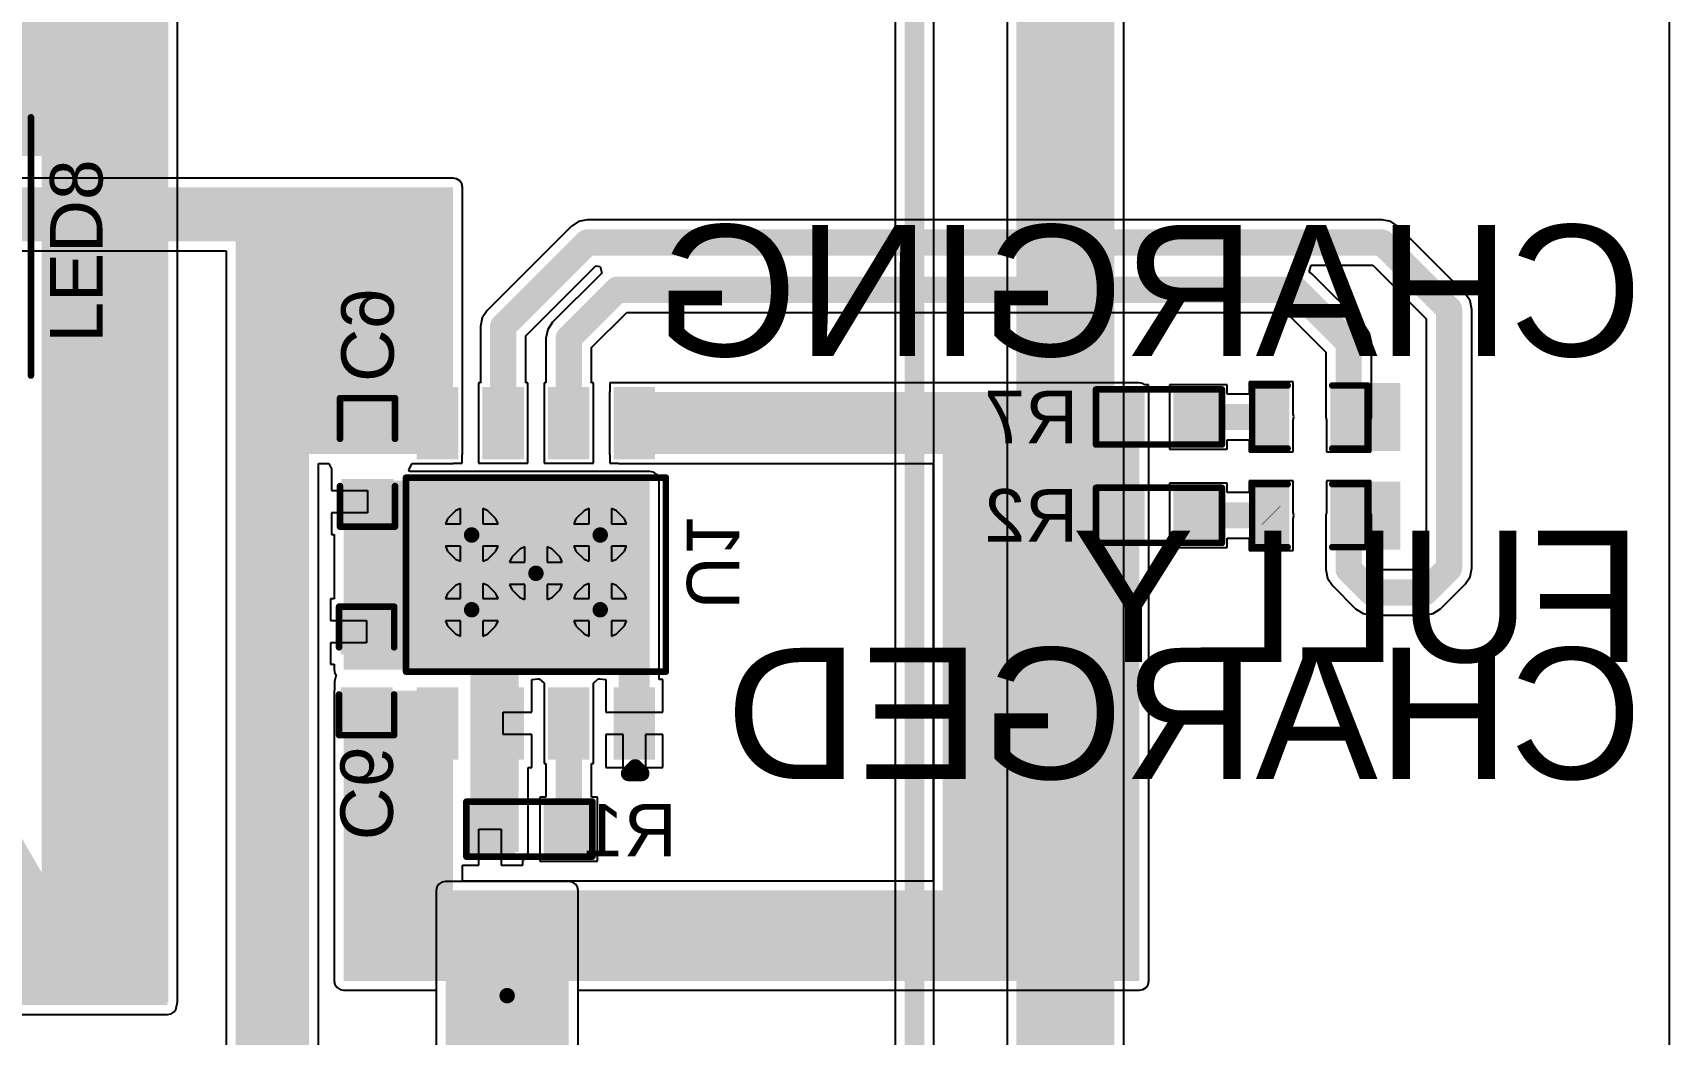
# Model space of a CAD drawing. Header units: millimetres. Extents: x -8 to 110, y -24 to 86.
# Drawn here: x 52.59 to 84.28, y 9.74 to 29.14 of the extents above; entities that cross this region are included whole.
import ezdxf

# ---------------------------------------------------------------- set-up
doc = ezdxf.new("R2010")
doc.units = ezdxf.units.MM
for name, color, linetype in [('BottomLayer', 5, 'Continuous'), ('BottomOverlay', 54, 'Continuous'), ('BottomPaste', 16, 'Continuous'), ('BottomSolder', 6, 'Continuous'), ('TopLayer', 1, 'Continuous'), ('TopOverlay', 2, 'Continuous'), ('TopPaste', 8, 'Continuous'), ('TopSolder', 216, 'Continuous'), ('ViaHoleLayer', 16, 'Continuous')]:
    doc.layers.add(name, color=color, linetype=linetype)
doc.styles.add('Arial', font='', dxfattribs={"height": 0.2})
doc.styles.get('Arial').set_extended_font_data('Arial')

# ---------------------------------------------------------------- blocks, each defined once
blk = doc.blocks.new('ESOP_8_B_6')
at = {"layer": 'BottomLayer'}
for points in [[(-3.509, 2.205), (-2.309, 2.205), (-2.309, 1.605), (-3.509, 1.605)], [(2.309, 2.205), (3.509, 2.205), (3.509, 1.605), (2.309, 1.605)], [(-1.2, 1.65), (1.2, 1.65), (1.2, -1.65), (-1.2, -1.65)], [(-3.509, 0.935), (-2.309, 0.935), (-2.309, 0.335), (-3.509, 0.335)], [(2.309, 0.935), (3.509, 0.935), (3.509, 0.335), (2.309, 0.335)], [(-3.509, -0.335), (-2.309, -0.335), (-2.309, -0.935), (-3.509, -0.935)], [(2.309, -0.335), (3.509, -0.335), (3.509, -0.935), (2.309, -0.935)], [(-3.509, -1.605), (-2.309, -1.605), (-2.309, -2.205), (-3.509, -2.205)], [(2.309, -1.605), (3.509, -1.605), (3.509, -2.205), (2.309, -2.205)]]:
    blk.add_hatch(color=5, dxfattribs=at).paths.add_polyline_path(points)
at = {"layer": 'BottomPaste'}
for points in [[(-3.509, 2.205), (-2.309, 2.205), (-2.309, 1.605), (-3.509, 1.605)], [(2.309, 2.205), (3.509, 2.205), (3.509, 1.605), (2.309, 1.605)], [(-1.2, 1.65), (1.2, 1.65), (1.2, -1.65), (-1.2, -1.65)], [(-3.509, 0.935), (-2.309, 0.935), (-2.309, 0.335), (-3.509, 0.335)], [(2.309, 0.935), (3.509, 0.935), (3.509, 0.335), (2.309, 0.335)], [(-3.509, -0.335), (-2.309, -0.335), (-2.309, -0.935), (-3.509, -0.935)], [(2.309, -0.335), (3.509, -0.335), (3.509, -0.935), (2.309, -0.935)], [(-3.509, -1.605), (-2.309, -1.605), (-2.309, -2.205), (-3.509, -2.205)], [(2.309, -1.605), (3.509, -1.605), (3.509, -2.205), (2.309, -2.205)]]:
    blk.add_hatch(color=16, dxfattribs=at).paths.add_polyline_path(points)
at = {"layer": 'BottomSolder'}
for points in [[(-3.61, 2.307), (-2.207, 2.307), (-2.207, 1.503), (-3.61, 1.503)], [(2.207, 2.307), (3.61, 2.307), (3.61, 1.503), (2.207, 1.503)], [(-1.302, 1.752), (1.302, 1.752), (1.302, -1.752), (-1.302, -1.752)], [(-3.61, 1.037), (-2.207, 1.037), (-2.207, 0.233), (-3.61, 0.233)], [(2.207, 1.037), (3.61, 1.037), (3.61, 0.233), (2.207, 0.233)], [(-3.61, -0.233), (-2.207, -0.233), (-2.207, -1.037), (-3.61, -1.037)], [(2.207, -0.233), (3.61, -0.233), (3.61, -1.037), (2.207, -1.037)], [(-3.61, -1.503), (-2.207, -1.503), (-2.207, -2.307), (-3.61, -2.307)], [(2.207, -1.503), (3.61, -1.503), (3.61, -2.307), (2.207, -2.307)]]:
    blk.add_hatch(color=6, dxfattribs=at).paths.add_polyline_path(points)
at = {"layer": 'BottomOverlay'}
for points, const_width in [([(-1.905, 2.515), (1.854, 2.515)], 0.127), ([(-1.905, 2.515), (-1.905, -2.515)], 0.127), ([(1.854, 2.515), (1.854, -2.515)], 0.127), ([(-3.877, -1.795), (-3.75, -1.922)], 0.3), ([(-3.877, -1.795), (-3.877, -2.049)], 0.3), ([(-3.75, -1.922), (-3.877, -2.049)], 0.3), ([(-1.905, -2.515), (1.854, -2.515)], 0.127)]:
    blk.add_lwpolyline(points, dxfattribs=dict(at, const_width=const_width))
for points, const_width in [([(-1.937, 2.515, 1), (-1.873, 2.515, 1)], 0.0635), ([(-1.937, 2.515, 1), (-1.873, 2.515, 1)], 0.0635), ([(1.822, 2.515, 1), (1.886, 2.515, 1)], 0.0635), ([(1.822, 2.515, 1), (1.886, 2.515, 1)], 0.0635), ([(-3.952, -1.795, 1), (-3.802, -1.795, 1)], 0.15), ([(-3.952, -1.795, 1), (-3.802, -1.795, 1)], 0.15), ([(-3.952, -2.049, 1), (-3.802, -2.049, 1)], 0.15), ([(-3.952, -2.049, 1), (-3.802, -2.049, 1)], 0.15), ([(-3.825, -1.922, 1), (-3.675, -1.922, 1)], 0.15), ([(-3.825, -1.922, 1), (-3.675, -1.922, 1)], 0.15), ([(-1.937, -2.515, 1), (-1.873, -2.515, 1)], 0.0635), ([(-1.937, -2.515, 1), (-1.873, -2.515, 1)], 0.0635), ([(1.822, -2.515, 1), (1.886, -2.515, 1)], 0.0635), ([(1.822, -2.515, 1), (1.886, -2.515, 1)], 0.0635)]:
    blk.add_lwpolyline(points, format="xyb", close=True, dxfattribs=dict(at, const_width=const_width))
blk = doc.blocks.new('R___0603_B_16')
at = {"layer": 'BottomLayer'}
for points in [[(-1.143, -0.4445), (-1.143, 0.4445), (-0.381, 0.4445), (-0.381, -0.4445)], [(0.381, -0.4445), (0.381, 0.4445), (1.143, 0.4445), (1.143, -0.4445)]]:
    blk.add_hatch(color=5, dxfattribs=at).paths.add_polyline_path(points)
at = {"layer": 'BottomPaste'}
for points in [[(-1.143, -0.4445), (-1.143, 0.4445), (-0.381, 0.4445), (-0.381, -0.4445)], [(0.381, -0.4445), (0.381, 0.4445), (1.143, 0.4445), (1.143, -0.4445)]]:
    blk.add_hatch(color=16, dxfattribs=at).paths.add_polyline_path(points)
at = {"layer": 'BottomSolder'}
for points in [[(-1.2446, -0.5461), (-1.2446, 0.5461), (-0.2794, 0.5461), (-0.2794, -0.5461)], [(0.2794, -0.5461), (0.2794, 0.5461), (1.2446, 0.5461), (1.2446, -0.5461)]]:
    blk.add_hatch(color=6, dxfattribs=at).paths.add_polyline_path(points)
at = {"layer": 'BottomOverlay', "const_width": 0.127}
for points in [[(1.2192, 0.5334), (-1.2192, 0.5334)], [(-1.2192, 0.5334), (-1.2192, -0.5334)], [(1.2192, 0.5334), (1.2192, -0.5334)], [(1.2192, -0.5334), (-1.2192, -0.5334)]]:
    blk.add_lwpolyline(points, dxfattribs=at)
at = {"layer": 'BottomOverlay', "const_width": 0.0635}
for points in [[(-1.25095, 0.5334, 1), (-1.18745, 0.5334, 1)], [(-1.25095, 0.5334, 1), (-1.18745, 0.5334, 1)], [(1.18745, 0.5334, 1), (1.25095, 0.5334, 1)], [(1.18745, 0.5334, 1), (1.25095, 0.5334, 1)], [(-1.25095, -0.5334, 1), (-1.18745, -0.5334, 1)], [(-1.25095, -0.5334, 1), (-1.18745, -0.5334, 1)], [(1.18745, -0.5334, 1), (1.25095, -0.5334, 1)], [(1.18745, -0.5334, 1), (1.25095, -0.5334, 1)]]:
    blk.add_lwpolyline(points, format="xyb", close=True, dxfattribs=at)
blk = doc.blocks.new('R___0603_B_21')
at = {"layer": 'BottomLayer'}
for points in [[(-1.143, -0.4445), (-1.143, 0.4445), (-0.381, 0.4445), (-0.381, -0.4445)], [(0.381, -0.4445), (0.381, 0.4445), (1.143, 0.4445), (1.143, -0.4445)]]:
    blk.add_hatch(color=5, dxfattribs=at).paths.add_polyline_path(points)
at = {"layer": 'BottomPaste'}
for points in [[(-1.143, -0.4445), (-1.143, 0.4445), (-0.381, 0.4445), (-0.381, -0.4445)], [(0.381, -0.4445), (0.381, 0.4445), (1.143, 0.4445), (1.143, -0.4445)]]:
    blk.add_hatch(color=16, dxfattribs=at).paths.add_polyline_path(points)
at = {"layer": 'BottomSolder'}
for points in [[(-1.2446, -0.5461), (-1.2446, 0.5461), (-0.2794, 0.5461), (-0.2794, -0.5461)], [(0.2794, -0.5461), (0.2794, 0.5461), (1.2446, 0.5461), (1.2446, -0.5461)]]:
    blk.add_hatch(color=6, dxfattribs=at).paths.add_polyline_path(points)
at = {"layer": 'BottomOverlay', "const_width": 0.127}
for points in [[(-1.2192, 0.5334), (-1.2192, -0.5334)], [(1.2192, 0.5334), (-1.2192, 0.5334)], [(1.2192, 0.5334), (1.2192, -0.5334)], [(1.2192, -0.5334), (-1.2192, -0.5334)]]:
    blk.add_lwpolyline(points, dxfattribs=at)
at = {"layer": 'BottomOverlay', "const_width": 0.0635}
for points in [[(-1.25095, 0.5334, 1), (-1.18745, 0.5334, 1)], [(-1.25095, 0.5334, 1), (-1.18745, 0.5334, 1)], [(1.18745, 0.5334, 1), (1.25095, 0.5334, 1)], [(1.18745, 0.5334, 1), (1.25095, 0.5334, 1)], [(-1.25095, -0.5334, 1), (-1.18745, -0.5334, 1)], [(-1.25095, -0.5334, 1), (-1.18745, -0.5334, 1)], [(1.18745, -0.5334, 1), (1.25095, -0.5334, 1)], [(1.18745, -0.5334, 1), (1.25095, -0.5334, 1)]]:
    blk.add_lwpolyline(points, format="xyb", close=True, dxfattribs=at)
blk = doc.blocks.new('R___0603_B_22')
at = {"layer": 'BottomLayer'}
for points in [[(-1.143, -0.4445), (-1.143, 0.4445), (-0.381, 0.4445), (-0.381, -0.4445)], [(0.381, -0.4445), (0.381, 0.4445), (1.143, 0.4445), (1.143, -0.4445)]]:
    blk.add_hatch(color=5, dxfattribs=at).paths.add_polyline_path(points)
at = {"layer": 'BottomPaste'}
for points in [[(-1.143, -0.4445), (-1.143, 0.4445), (-0.381, 0.4445), (-0.381, -0.4445)], [(0.381, -0.4445), (0.381, 0.4445), (1.143, 0.4445), (1.143, -0.4445)]]:
    blk.add_hatch(color=16, dxfattribs=at).paths.add_polyline_path(points)
at = {"layer": 'BottomSolder'}
for points in [[(-1.2446, -0.5461), (-1.2446, 0.5461), (-0.2794, 0.5461), (-0.2794, -0.5461)], [(0.2794, -0.5461), (0.2794, 0.5461), (1.2446, 0.5461), (1.2446, -0.5461)]]:
    blk.add_hatch(color=6, dxfattribs=at).paths.add_polyline_path(points)
at = {"layer": 'BottomOverlay', "const_width": 0.127}
for points in [[(-1.2192, 0.5334), (-1.2192, -0.5334)], [(1.2192, 0.5334), (-1.2192, 0.5334)], [(1.2192, 0.5334), (1.2192, -0.5334)], [(1.2192, -0.5334), (-1.2192, -0.5334)]]:
    blk.add_lwpolyline(points, dxfattribs=at)
at = {"layer": 'BottomOverlay', "const_width": 0.0635}
for points in [[(-1.25095, 0.5334, 1), (-1.18745, 0.5334, 1)], [(-1.25095, 0.5334, 1), (-1.18745, 0.5334, 1)], [(1.18745, 0.5334, 1), (1.25095, 0.5334, 1)], [(1.18745, 0.5334, 1), (1.25095, 0.5334, 1)], [(-1.25095, -0.5334, 1), (-1.18745, -0.5334, 1)], [(-1.25095, -0.5334, 1), (-1.18745, -0.5334, 1)], [(1.18745, -0.5334, 1), (1.25095, -0.5334, 1)], [(1.18745, -0.5334, 1), (1.25095, -0.5334, 1)]]:
    blk.add_lwpolyline(points, format="xyb", close=True, dxfattribs=at)
blk = doc.blocks.new('WS2812B_XF02_W_26')
at = {"layer": 'TopLayer'}
for points in [[(-3.25, 2.15), (-1.75, 2.15), (-1.75, 1.15), (-3.25, 1.15)], [(3.25, 1.15), (1.75, 1.15), (1.75, 2.15), (3.25, 2.15)], [(-3.25, -1.15), (-1.75, -1.15), (-1.75, -2.15), (-3.25, -2.15)], [(1.75, -1.15), (3.25, -1.15), (3.25, -2.15), (1.75, -2.15)]]:
    blk.add_hatch(color=1, dxfattribs=at).paths.add_polyline_path(points)
at = {"layer": 'TopPaste'}
for points in [[(-3.25, 2.15), (-1.75, 2.15), (-1.75, 1.15), (-3.25, 1.15)], [(3.25, 1.15), (1.75, 1.15), (1.75, 2.15), (3.25, 2.15)], [(-3.25, -1.15), (-1.75, -1.15), (-1.75, -2.15), (-3.25, -2.15)], [(1.75, -1.15), (3.25, -1.15), (3.25, -2.15), (1.75, -2.15)]]:
    blk.add_hatch(color=8, dxfattribs=at).paths.add_polyline_path(points)
at = {"layer": 'TopSolder'}
for points in [[(-3.352, 2.252), (-1.648, 2.252), (-1.648, 1.048), (-3.352, 1.048)], [(3.352, 1.048), (1.648, 1.048), (1.648, 2.252), (3.352, 2.252)], [(-3.352, -1.048), (-1.648, -1.048), (-1.648, -2.252), (-3.352, -2.252)], [(1.648, -1.048), (3.352, -1.048), (3.352, -2.252), (1.648, -2.252)]]:
    blk.add_hatch(color=216, dxfattribs=at).paths.add_polyline_path(points)
at = {"layer": 'TopOverlay'}
for points, const_width in [([(2.5, 2.551), (-2.5, 2.551)], 0.127), ([(-3.556, 1.549), (-3.556, 1.803)], 0.254), ([(-3.429, 1.676), (-3.556, 1.803)], 0.254), ([(-3.556, 1.549), (-3.429, 1.676)], 0.254), ([(2.5, -2.551), (-2.5, -2.551)], 0.127)]:
    blk.add_lwpolyline(points, dxfattribs=dict(at, const_width=const_width))
for points, const_width in [([(-2.532, 2.551, 1), (-2.468, 2.551, 1)], 0.0635), ([(2.468, 2.551, 1), (2.532, 2.551, 1)], 0.0635), ([(-3.619, 1.803, 1), (-3.493, 1.803, 1)], 0.127), ([(-3.619, 1.803, 1), (-3.493, 1.803, 1)], 0.127), ([(-3.619, 1.549, 1), (-3.493, 1.549, 1)], 0.127), ([(-3.619, 1.549, 1), (-3.493, 1.549, 1)], 0.127), ([(-3.493, 1.676, 1), (-3.365, 1.676, 1)], 0.127), ([(-3.493, 1.676, 1), (-3.365, 1.676, 1)], 0.127), ([(-2.532, -2.551, 1), (-2.468, -2.551, 1)], 0.0635), ([(2.468, -2.551, 1), (2.532, -2.551, 1)], 0.0635)]:
    blk.add_lwpolyline(points, format="xyb", close=True, dxfattribs=dict(at, const_width=const_width))
blk = doc.blocks.new('LED_0603_B_32')
at = {"layer": 'BottomLayer'}
for points in [[(-1, 0.5), (-0.5, 0.5), (-0.5, -0.5), (-1, -0.5)], [(0.5, 0.5), (1, 0.5), (1, -0.5), (0.5, -0.5)]]:
    blk.add_hatch(color=5, dxfattribs=at).paths.add_polyline_path(points)
at = {"layer": 'BottomOverlay'}
blk.add_hatch(color=54, dxfattribs=at).paths.add_polyline_path([(1.118, -0.66), (1.753, -0.66), (1.753, 0.66), (1.118, 0.66)])
at = {"layer": 'BottomPaste'}
for points in [[(-1, 0.5), (-0.5, 0.5), (-0.5, -0.5), (-1, -0.5)], [(0.5, 0.5), (1, 0.5), (1, -0.5), (0.5, -0.5)]]:
    blk.add_hatch(color=16, dxfattribs=at).paths.add_polyline_path(points)
at = {"layer": 'BottomSolder'}
for points in [[(-1.102, 0.602), (-0.398, 0.602), (-0.398, -0.602), (-1.102, -0.602)], [(0.398, 0.602), (1.102, 0.602), (1.102, -0.602), (0.398, -0.602)]]:
    blk.add_hatch(color=6, dxfattribs=at).paths.add_polyline_path(points)
at = {"layer": 'BottomOverlay', "const_width": 0.127}
for points in [[(-1.118, -0.61), (-1.118, 0.61)], [(-1.118, 0.61), (-0.432, 0.61)], [(0.432, 0.61), (1.118, 0.61)], [(1.118, -0.61), (1.118, 0.61)], [(-1.118, -0.61), (-0.432, -0.61)], [(0.432, -0.61), (1.118, -0.61)]]:
    blk.add_lwpolyline(points, dxfattribs=at)
at = {"layer": 'BottomOverlay', "const_width": 0.0635}
for points in [[(-1.149, 0.61, 1), (-1.086, 0.61, 1)], [(-1.149, 0.61, 1), (-1.086, 0.61, 1)], [(-0.464, 0.61, 1), (-0.4, 0.61, 1)], [(0.4, 0.61, 1), (0.464, 0.61, 1)], [(1.086, 0.61, 1), (1.149, 0.61, 1)], [(1.086, 0.61, 1), (1.149, 0.61, 1)], [(-1.149, -0.61, 1), (-1.086, -0.61, 1)], [(-1.149, -0.61, 1), (-1.086, -0.61, 1)], [(-0.464, -0.61, 1), (-0.4, -0.61, 1)], [(0.4, -0.61, 1), (0.464, -0.61, 1)], [(1.086, -0.61, 1), (1.149, -0.61, 1)], [(1.086, -0.61, 1), (1.149, -0.61, 1)]]:
    blk.add_lwpolyline(points, format="xyb", close=True, dxfattribs=at)
blk = doc.blocks.new('LED_0603_B_33')
at = {"layer": 'BottomLayer'}
for points in [[(-1, 0.5), (-0.5, 0.5), (-0.5, -0.5), (-1, -0.5)], [(0.5, 0.5), (1, 0.5), (1, -0.5), (0.5, -0.5)]]:
    blk.add_hatch(color=5, dxfattribs=at).paths.add_polyline_path(points)
at = {"layer": 'BottomOverlay'}
blk.add_hatch(color=54, dxfattribs=at).paths.add_polyline_path([(1.118, -0.66), (1.753, -0.66), (1.753, 0.66), (1.118, 0.66)])
at = {"layer": 'BottomPaste'}
for points in [[(-1, 0.5), (-0.5, 0.5), (-0.5, -0.5), (-1, -0.5)], [(0.5, 0.5), (1, 0.5), (1, -0.5), (0.5, -0.5)]]:
    blk.add_hatch(color=16, dxfattribs=at).paths.add_polyline_path(points)
at = {"layer": 'BottomSolder'}
for points in [[(-1.102, 0.602), (-0.398, 0.602), (-0.398, -0.602), (-1.102, -0.602)], [(0.398, 0.602), (1.102, 0.602), (1.102, -0.602), (0.398, -0.602)]]:
    blk.add_hatch(color=6, dxfattribs=at).paths.add_polyline_path(points)
at = {"layer": 'BottomOverlay', "const_width": 0.127}
for points in [[(-1.118, 0.61), (-0.432, 0.61)], [(-1.118, -0.61), (-1.118, 0.61)], [(0.432, 0.61), (1.118, 0.61)], [(1.118, -0.61), (1.118, 0.61)], [(-1.118, -0.61), (-0.432, -0.61)], [(0.432, -0.61), (1.118, -0.61)]]:
    blk.add_lwpolyline(points, dxfattribs=at)
at = {"layer": 'BottomOverlay', "const_width": 0.0635}
for points in [[(-1.149, 0.61, 1), (-1.086, 0.61, 1)], [(-1.149, 0.61, 1), (-1.086, 0.61, 1)], [(-0.464, 0.61, 1), (-0.4, 0.61, 1)], [(0.4, 0.61, 1), (0.464, 0.61, 1)], [(1.086, 0.61, 1), (1.149, 0.61, 1)], [(1.086, 0.61, 1), (1.149, 0.61, 1)], [(-1.149, -0.61, 1), (-1.086, -0.61, 1)], [(-1.149, -0.61, 1), (-1.086, -0.61, 1)], [(-0.464, -0.61, 1), (-0.4, -0.61, 1)], [(0.4, -0.61, 1), (0.464, -0.61, 1)], [(1.086, -0.61, 1), (1.149, -0.61, 1)], [(1.086, -0.61, 1), (1.149, -0.61, 1)]]:
    blk.add_lwpolyline(points, format="xyb", close=True, dxfattribs=at)
blk = doc.blocks.new('C___0603_B_55')
at = {"layer": 'BottomLayer'}
for points in [[(-1.143, -0.445), (-1.143, 0.445), (-0.381, 0.445), (-0.381, -0.445)], [(0.381, -0.445), (0.381, 0.445), (1.143, 0.445), (1.143, -0.445)]]:
    blk.add_hatch(color=5, dxfattribs=at).paths.add_polyline_path(points)
at = {"layer": 'BottomPaste'}
for points in [[(-1.143, -0.445), (-1.143, 0.445), (-0.381, 0.445), (-0.381, -0.445)], [(0.381, -0.445), (0.381, 0.445), (1.143, 0.445), (1.143, -0.445)]]:
    blk.add_hatch(color=16, dxfattribs=at).paths.add_polyline_path(points)
at = {"layer": 'BottomSolder'}
for points in [[(-1.203, -0.504), (-1.203, 0.504), (-0.321, 0.504), (-0.321, -0.504)], [(0.321, -0.504), (0.321, 0.504), (1.203, 0.504), (1.203, -0.504)]]:
    blk.add_hatch(color=6, dxfattribs=at).paths.add_polyline_path(points)
at = {"layer": 'BottomOverlay', "const_width": 0.127}
for points in [[(-1.245, 0.533), (-0.457, 0.533)], [(-1.245, 0.533), (-1.245, -0.533)], [(0.457, 0.533), (1.245, 0.533)], [(1.245, 0.533), (1.245, -0.533)], [(-1.245, -0.533), (-0.457, -0.533)], [(0.457, -0.533), (1.245, -0.533)]]:
    blk.add_lwpolyline(points, dxfattribs=at)
at = {"layer": 'BottomOverlay', "const_width": 0.0635}
for points in [[(-1.276, 0.533, 1), (-1.213, 0.533, 1)], [(-1.276, 0.533, 1), (-1.213, 0.533, 1)], [(-0.489, 0.533, 1), (-0.425, 0.533, 1)], [(0.425, 0.533, 1), (0.489, 0.533, 1)], [(1.213, 0.533, 1), (1.276, 0.533, 1)], [(1.213, 0.533, 1), (1.276, 0.533, 1)], [(-1.276, -0.533, 1), (-1.213, -0.533, 1)], [(-1.276, -0.533, 1), (-1.213, -0.533, 1)], [(-0.489, -0.533, 1), (-0.425, -0.533, 1)], [(0.425, -0.533, 1), (0.489, -0.533, 1)], [(1.213, -0.533, 1), (1.276, -0.533, 1)], [(1.213, -0.533, 1), (1.276, -0.533, 1)]]:
    blk.add_lwpolyline(points, format="xyb", close=True, dxfattribs=at)
blk = doc.blocks.new('C___0603_B_58')
at = {"layer": 'BottomLayer'}
for points in [[(-1.143, -0.445), (-1.143, 0.445), (-0.381, 0.445), (-0.381, -0.445)], [(0.381, -0.445), (0.381, 0.445), (1.143, 0.445), (1.143, -0.445)]]:
    blk.add_hatch(color=5, dxfattribs=at).paths.add_polyline_path(points)
at = {"layer": 'BottomPaste'}
for points in [[(-1.143, -0.445), (-1.143, 0.445), (-0.381, 0.445), (-0.381, -0.445)], [(0.381, -0.445), (0.381, 0.445), (1.143, 0.445), (1.143, -0.445)]]:
    blk.add_hatch(color=16, dxfattribs=at).paths.add_polyline_path(points)
at = {"layer": 'BottomSolder'}
for points in [[(-1.203, -0.504), (-1.203, 0.504), (-0.321, 0.504), (-0.321, -0.504)], [(0.321, -0.504), (0.321, 0.504), (1.203, 0.504), (1.203, -0.504)]]:
    blk.add_hatch(color=6, dxfattribs=at).paths.add_polyline_path(points)
at = {"layer": 'BottomOverlay', "const_width": 0.127}
for points in [[(-0.457, 0.533), (-1.245, 0.533)], [(-1.245, -0.533), (-1.245, 0.533)], [(1.245, 0.533), (0.457, 0.533)], [(1.245, -0.533), (1.245, 0.533)], [(-0.457, -0.533), (-1.245, -0.533)], [(1.245, -0.533), (0.457, -0.533)]]:
    blk.add_lwpolyline(points, dxfattribs=at)
at = {"layer": 'BottomOverlay', "const_width": 0.0635}
for points in [[(-1.276, 0.533, 1), (-1.213, 0.533, 1)], [(-1.276, 0.533, 1), (-1.213, 0.533, 1)], [(-0.489, 0.533, 1), (-0.425, 0.533, 1)], [(0.425, 0.533, 1), (0.489, 0.533, 1)], [(1.213, 0.533, 1), (1.276, 0.533, 1)], [(1.213, 0.533, 1), (1.276, 0.533, 1)], [(-1.276, -0.533, 1), (-1.213, -0.533, 1)], [(-1.276, -0.533, 1), (-1.213, -0.533, 1)], [(-0.489, -0.533, 1), (-0.425, -0.533, 1)], [(0.425, -0.533, 1), (0.489, -0.533, 1)], [(1.213, -0.533, 1), (1.276, -0.533, 1)], [(1.213, -0.533, 1), (1.276, -0.533, 1)]]:
    blk.add_lwpolyline(points, format="xyb", close=True, dxfattribs=at)

msp = doc.modelspace()

# ---------------------------------------------------------------- hatches: boundary and pattern name
at = {"layer": 'BottomLayer'}
for points in [[(46.937, 25.098), (60.725, 25.098), (60.725, 26.143), (46.937, 26.143)], [(56.515, 1.302), (57.936, 1.302), (57.936, 26.143), (56.515, 26.143)], [(56.641, 20.979), (60.725, 20.979), (60.725, 26.143), (56.641, 26.143)], [(56.641, 20.979), (60.725, 20.979), (60.725, 22.283), (56.641, 22.283)], [(63.935, 20.979), (74.014, 20.979), (74.014, 22.179), (63.935, 22.179)], [(70.204, 10.776), (74.014, 10.776), (74.014, 22.179), (70.204, 22.179)], [(58.607, 16.805), (64.535, 16.805), (64.535, 20.462), (58.607, 20.462)], [(61.395, 15.162), (61.995, 15.162), (61.995, 19.87), (61.395, 19.87)], [(63.935, 15.162), (64.535, 15.162), (64.535, 19.87), (63.935, 19.87)], [(61.06, 13.27), (61.995, 13.27), (61.995, 17.47), (61.06, 17.47)], [(58.607, 10.776), (60.725, 10.776), (60.725, 16.399), (58.607, 16.399)], [(58.607, 10.776), (74.016, 10.776), (74.016, 12.529), (58.607, 12.529)], [(60.579, 3.251), (62.967, 3.251), (62.967, 12.522), (60.579, 12.522)]]:
    msp.add_hatch(color=5, dxfattribs=at).paths.add_polyline_path(points)
h = msp.add_hatch(color=5, dxfattribs=at)
edge = h.paths.add_edge_path()
edge.add_arc((61.086, 19.412), 0.3, 0, 360)
h = msp.add_hatch(color=5, dxfattribs=at)
edge = h.paths.add_edge_path()
edge.add_arc((63.575, 19.412), 0.3, 0, 360)
h = msp.add_hatch(color=5, dxfattribs=at)
edge = h.paths.add_edge_path()
edge.add_arc((62.33, 18.67), 0.3, 0, 360)
h = msp.add_hatch(color=5, dxfattribs=at)
edge = h.paths.add_edge_path()
edge.add_arc((61.086, 17.964), 0.3, 0, 360)
h = msp.add_hatch(color=5, dxfattribs=at)
edge = h.paths.add_edge_path()
edge.add_arc((63.575, 17.964), 0.3, 0, 360)
h = msp.add_hatch(color=5, dxfattribs=at)
edge = h.paths.add_edge_path()
edge.add_arc((61.773, 10.49), 0.3, 0, 360)
at = {"layer": 'BottomSolder'}
h = msp.add_hatch(color=6, dxfattribs=at)
edge = h.paths.add_edge_path()
edge.add_arc((61.086, 19.412), 0.402, 0, 360)
h = msp.add_hatch(color=6, dxfattribs=at)
edge = h.paths.add_edge_path()
edge.add_arc((63.575, 19.412), 0.402, 0, 360)
h = msp.add_hatch(color=6, dxfattribs=at)
edge = h.paths.add_edge_path()
edge.add_arc((62.33, 18.67), 0.402, 0, 360)
h = msp.add_hatch(color=6, dxfattribs=at)
edge = h.paths.add_edge_path()
edge.add_arc((61.086, 17.964), 0.402, 0, 360)
h = msp.add_hatch(color=6, dxfattribs=at)
edge = h.paths.add_edge_path()
edge.add_arc((63.575, 17.964), 0.402, 0, 360)
h = msp.add_hatch(color=6, dxfattribs=at)
edge = h.paths.add_edge_path()
edge.add_arc((61.773, 10.49), 0.402, 0, 360)
at = {"layer": 'TopLayer'}
for points in [[(52.759, 10.369), (55.21, 10.369), (55.21, 40.513), (52.759, 40.513)], [(71.634, 6.604), (73.532, 6.604), (73.532, 32.453), (71.634, 32.453)], [(55.21, 30.01), (51.15, 30.01), (51.15, 26.75), (55.21, 26.75)], [(53.161, 12.179), (49.894, 17.837), (47.123, 16.238), (50.39, 10.58)], [(60.579, 3.251), (62.967, 3.251), (62.967, 12.522), (60.579, 12.522)], [(55.194, 12.294), (24.155, 12.294), (24.155, 10.306), (55.194, 10.306)]]:
    msp.add_hatch(color=1, dxfattribs=at).paths.add_polyline_path(points)
h = msp.add_hatch(color=1, dxfattribs=at)
edge = h.paths.add_edge_path()
edge.add_arc((61.086, 19.412), 0.3, 0, 360)
h = msp.add_hatch(color=1, dxfattribs=at)
edge = h.paths.add_edge_path()
edge.add_arc((63.575, 19.412), 0.3, 0, 360)
h = msp.add_hatch(color=1, dxfattribs=at)
edge = h.paths.add_edge_path()
edge.add_arc((62.33, 18.67), 0.3, 0, 360)
h = msp.add_hatch(color=1, dxfattribs=at)
edge = h.paths.add_edge_path()
edge.add_arc((61.086, 17.964), 0.3, 0, 360)
h = msp.add_hatch(color=1, dxfattribs=at)
edge = h.paths.add_edge_path()
edge.add_arc((63.575, 17.964), 0.3, 0, 360)
h = msp.add_hatch(color=1, dxfattribs=at)
edge = h.paths.add_edge_path()
edge.add_arc((61.773, 10.49), 0.3, 0, 360)
at = {"layer": 'TopSolder'}
h = msp.add_hatch(color=216, dxfattribs=at)
edge = h.paths.add_edge_path()
edge.add_arc((61.086, 19.412), 0.402, 0, 360)
h = msp.add_hatch(color=216, dxfattribs=at)
edge = h.paths.add_edge_path()
edge.add_arc((63.575, 19.412), 0.402, 0, 360)
h = msp.add_hatch(color=216, dxfattribs=at)
edge = h.paths.add_edge_path()
edge.add_arc((62.33, 18.67), 0.402, 0, 360)
h = msp.add_hatch(color=216, dxfattribs=at)
edge = h.paths.add_edge_path()
edge.add_arc((61.086, 17.964), 0.402, 0, 360)
h = msp.add_hatch(color=216, dxfattribs=at)
edge = h.paths.add_edge_path()
edge.add_arc((63.575, 17.964), 0.402, 0, 360)
h = msp.add_hatch(color=216, dxfattribs=at)
edge = h.paths.add_edge_path()
edge.add_arc((61.773, 10.49), 0.402, 0, 360)
at = {"layer": 'ViaHoleLayer'}
h = msp.add_hatch(color=16, dxfattribs=at)
edge = h.paths.add_edge_path()
edge.add_arc((61.086, 19.412), 0.15, 0, 360)
h = msp.add_hatch(color=16, dxfattribs=at)
edge = h.paths.add_edge_path()
edge.add_arc((63.575, 19.412), 0.15, 0, 360)
h = msp.add_hatch(color=16, dxfattribs=at)
edge = h.paths.add_edge_path()
edge.add_arc((62.33, 18.67), 0.15, 0, 360)
h = msp.add_hatch(color=16, dxfattribs=at)
edge = h.paths.add_edge_path()
edge.add_arc((61.086, 17.964), 0.15, 0, 360)
h = msp.add_hatch(color=16, dxfattribs=at)
edge = h.paths.add_edge_path()
edge.add_arc((63.575, 17.964), 0.15, 0, 360)
h = msp.add_hatch(color=16, dxfattribs=at)
edge = h.paths.add_edge_path()
edge.add_arc((61.773, 10.49), 0.15, 0, 360)

# ---------------------------------------------------------------- linework, layer by layer
at = {"layer": 'BottomLayer'}
for p, q in [((84.276, 34.525), (84.276, 0.658)), ((60.725, 26.324), (46.937, 26.324)), ((60.795, 26.31), (60.725, 26.324)), ((60.854, 26.271), (60.795, 26.31)), ((60.893, 26.212), (60.854, 26.271)), ((60.907, 26.143), (60.893, 26.212)), ((60.907, 22.283), (60.907, 26.143)), ((63.01, 25.388), (61.384, 23.762)), ((63.152, 25.483), (63.01, 25.388)), ((63.321, 25.516), (63.152, 25.483)), ((78.717, 25.516), (63.321, 25.516)), ((78.885, 25.483), (78.717, 25.516)), ((79.028, 25.388), (78.885, 25.483)), ((80.324, 24.092), (79.028, 25.388)), ((49.112, 24.917), (56.334, 24.917)), ((56.334, 24.917), (56.334, 1.302)), ((62.136, 23.268), (63.49, 24.622)), ((63.594, 24.473), (62.654, 23.533)), ((63.49, 24.622), (63.573, 24.612)), ((63.573, 24.612), (63.606, 24.481)), ((63.606, 24.481), (63.594, 24.473)), ((77.301, 24.509), (77.339, 24.636)), ((77.354, 24.473), (77.301, 24.509)), ((77.339, 24.636), (78.534, 24.636)), ((78.379, 23.449), (77.354, 24.473)), ((78.534, 24.636), (79.572, 23.598)), ((80.419, 23.949), (80.324, 24.092)), ((80.453, 23.781), (80.419, 23.949)), ((80.453, 18.77), (80.453, 23.781)), ((61.289, 23.619), (61.255, 23.451)), ((61.384, 23.762), (61.289, 23.619)), ((62.654, 23.533), (62.559, 23.39)), ((63.406, 23.04), (64.088, 23.722)), ((64.088, 23.722), (76.861, 23.722)), ((76.861, 23.722), (77.627, 22.955)), ((79.572, 23.598), (79.572, 18.953)), ((61.255, 23.451), (61.255, 22.357)), ((62.136, 22.357), (62.136, 23.268)), ((62.559, 23.39), (62.525, 23.222)), ((62.525, 23.222), (62.525, 22.357)), ((78.474, 23.306), (78.379, 23.449)), ((78.379, 23.449), (78.379, 23.449)), ((78.508, 23.137), (78.474, 23.306)), ((78.508, 21.698), (78.508, 23.137)), ((63.406, 22.357), (63.406, 23.04)), ((77.627, 22.955), (77.627, 21.698)), ((60.907, 20.979), (60.907, 22.283)), ((61.255, 22.357), (61.218, 22.357)), ((61.218, 22.357), (61.218, 20.801)), ((62.173, 22.357), (62.136, 22.357)), ((62.173, 20.801), (62.173, 22.357)), ((62.525, 22.357), (62.488, 22.357)), ((62.488, 22.357), (62.488, 20.801)), ((63.443, 22.357), (63.406, 22.357)), ((63.443, 20.801), (63.443, 22.357)), ((63.758, 22.196), (63.754, 22.179)), ((63.918, 22.357), (63.758, 22.357)), ((63.758, 22.357), (63.758, 22.196)), ((63.935, 22.36), (63.918, 22.357)), ((74.014, 22.36), (63.935, 22.36)), ((74.084, 22.346), (74.014, 22.36)), ((74.123, 22.32), (74.084, 22.346)), ((74.192, 22.32), (74.123, 22.32)), ((74.192, 22.196), (74.192, 22.32)), ((74.196, 22.179), (74.192, 22.196)), ((75.716, 22.32), (74.599, 22.32)), ((74.599, 22.32), (74.599, 21.076)), ((75.716, 22.138), (75.716, 22.32)), ((76.995, 22.376), (76.14, 22.376)), ((76.14, 22.376), (76.14, 22.138)), ((76.995, 21.761), (76.995, 22.376)), ((63.754, 22.179), (63.754, 20.979)), ((74.196, 12.535), (74.196, 22.179)), ((76.14, 22.138), (75.716, 22.138)), ((77.008, 21.698), (76.995, 21.761)), ((76.995, 21.635), (77.008, 21.698)), ((76.995, 21.02), (76.995, 21.635)), ((77.627, 21.698), (77.64, 21.635)), ((77.64, 21.635), (77.64, 21.02)), ((78.495, 21.635), (78.508, 21.698)), ((78.495, 21.02), (78.495, 21.635)), ((75.716, 21.076), (75.716, 21.258)), ((75.716, 21.258), (76.14, 21.258)), ((76.14, 21.258), (76.14, 21.02)), ((60.903, 20.961), (60.907, 20.979)), ((60.903, 20.801), (60.903, 20.961)), ((63.754, 20.979), (63.758, 20.961)), ((63.758, 20.961), (63.758, 20.801)), ((74.599, 21.076), (75.716, 21.076)), ((76.14, 21.02), (76.995, 21.02)), ((77.64, 21.02), (78.495, 21.02)), ((58.117, 1.302), (58.117, 20.798)), ((58.117, 20.798), (58.322, 20.798)), ((58.322, 20.798), (58.37, 20.69)), ((58.37, 20.69), (58.37, 20.671)), ((58.37, 20.671), (58.37, 20.271)), ((59.867, 20.671), (59.936, 20.798)), ((59.885, 20.643), (59.867, 20.671)), ((64.535, 20.643), (59.885, 20.643)), ((59.936, 20.798), (60.725, 20.798)), ((60.725, 20.798), (60.743, 20.801)), ((60.743, 20.801), (60.903, 20.801)), ((61.218, 20.801), (62.173, 20.801)), ((62.488, 20.801), (63.443, 20.801)), ((63.758, 20.801), (63.918, 20.801)), ((63.918, 20.801), (63.935, 20.798)), ((63.935, 20.798), (70.023, 20.798)), ((64.605, 20.629), (64.535, 20.643)), ((64.664, 20.59), (64.605, 20.629)), ((70.023, 20.798), (70.023, 12.71)), ((64.703, 20.531), (64.664, 20.59)), ((64.717, 20.462), (64.703, 20.531)), ((64.717, 19.87), (64.717, 20.462)), ((75.716, 20.415), (74.599, 20.415)), ((74.599, 20.415), (74.599, 19.171)), ((75.716, 20.233), (75.716, 20.415)), ((76.995, 20.464), (76.14, 20.464)), ((76.14, 20.464), (76.14, 20.233)), ((76.995, 19.852), (76.995, 20.464)), ((78.495, 20.464), (77.64, 20.464)), ((77.64, 20.464), (77.64, 19.849)), ((78.495, 19.849), (78.495, 20.464)), ((58.37, 20.271), (59.068, 20.271)), ((59.068, 20.271), (59.068, 19.839)), ((76.14, 20.233), (75.716, 20.233)), ((59.068, 19.839), (58.37, 19.839)), ((58.37, 19.839), (58.37, 19.42)), ((64.717, 16.616), (64.717, 19.87)), ((77.008, 19.789), (76.995, 19.852)), ((76.995, 19.724), (77.008, 19.787)), ((76.995, 19.109), (76.995, 19.724)), ((77.008, 19.787), (77.008, 19.789)), ((77.64, 19.849), (77.627, 19.787)), ((77.627, 19.787), (77.627, 18.743)), ((78.508, 19.787), (78.495, 19.849)), ((78.508, 18.925), (78.508, 19.787)), ((58.37, 19.42), (58.425, 19.42)), ((58.425, 19.42), (58.425, 18.177)), ((75.716, 19.171), (75.716, 19.353)), ((75.716, 19.353), (76.14, 19.353)), ((76.14, 19.353), (76.14, 19.109)), ((74.599, 19.171), (75.716, 19.171)), ((76.14, 19.109), (76.995, 19.109)), ((77.627, 18.743), (77.661, 18.574)), ((78.697, 18.736), (78.508, 18.925)), ((79.355, 18.736), (78.697, 18.736)), ((79.572, 18.953), (79.355, 18.736)), ((80.419, 18.602), (80.453, 18.77)), ((77.661, 18.574), (77.756, 18.432)), ((77.756, 18.432), (78.203, 17.985)), ((79.849, 17.985), (80.324, 18.459)), ((80.324, 18.459), (80.419, 18.602)), ((58.425, 18.177), (58.353, 18.177)), ((58.353, 18.177), (58.353, 17.758)), ((58.353, 17.758), (59.051, 17.758)), ((59.051, 17.758), (59.051, 17.326)), ((78.203, 17.985), (78.346, 17.889)), ((78.346, 17.889), (78.515, 17.856)), ((78.515, 17.856), (79.538, 17.856)), ((79.538, 17.856), (79.706, 17.889)), ((79.706, 17.889), (79.849, 17.985)), ((59.051, 17.326), (58.353, 17.326)), ((58.353, 17.326), (58.353, 16.907)), ((58.353, 16.907), (58.425, 16.907)), ((58.425, 16.907), (58.425, 16.805)), ((58.425, 16.805), (58.439, 16.736)), ((58.461, 16.704), (58.429, 16.577)), ((58.429, 16.577), (58.429, 16.577)), ((58.429, 16.577), (58.429, 16.416)), ((58.439, 16.736), (58.461, 16.704)), ((62.249, 16.616), (62.373, 16.624)), ((62.249, 15.978), (62.249, 16.616)), ((62.373, 16.624), (62.395, 16.624)), ((62.395, 16.624), (62.488, 16.54)), ((62.488, 16.54), (62.488, 16.497)), ((62.488, 16.497), (62.488, 14.984)), ((63.443, 16.54), (63.535, 16.624)), ((63.443, 16.497), (63.443, 16.54)), ((63.443, 14.984), (63.443, 16.497)), ((63.535, 16.624), (63.558, 16.624)), ((63.558, 16.624), (63.681, 16.616)), ((63.681, 16.616), (63.681, 15.978)), ((64.789, 16.616), (64.717, 16.616)), ((64.789, 15.978), (64.789, 16.616)), ((58.429, 16.416), (58.425, 16.399)), ((58.425, 16.399), (58.425, 12.529)), ((61.695, 15.546), (61.695, 15.978)), ((61.695, 15.978), (62.249, 15.978)), ((63.681, 15.978), (64.235, 15.978)), ((64.235, 15.978), (64.789, 15.978)), ((62.249, 15.546), (61.695, 15.546)), ((62.249, 14.908), (62.249, 15.546)), ((64.019, 15.546), (63.681, 15.546)), ((63.681, 15.546), (63.681, 14.908)), ((64.019, 14.908), (64.019, 15.546)), ((64.789, 15.546), (64.451, 15.546)), ((64.451, 15.546), (64.451, 14.908)), ((64.789, 14.908), (64.789, 15.546)), ((62.177, 13.27), (62.177, 14.908)), ((62.177, 14.908), (62.249, 14.908)), ((62.488, 14.984), (62.525, 14.984)), ((62.525, 14.984), (62.525, 14.337)), ((63.406, 14.337), (63.406, 14.984)), ((63.406, 14.984), (63.443, 14.984)), ((63.681, 14.908), (64.019, 14.908)), ((64.451, 14.908), (64.789, 14.908)), ((62.525, 14.337), (62.407, 14.337)), ((62.407, 14.337), (62.407, 13.092)), ((63.524, 14.337), (63.406, 14.337)), ((63.524, 13.092), (63.524, 14.337)), ((61.225, 13.016), (61.225, 13.715)), ((61.225, 13.715), (61.657, 13.715)), ((61.657, 13.715), (61.657, 13.016)), ((60.907, 12.71), (60.907, 13.016)), ((60.907, 13.016), (61.225, 13.016)), ((61.657, 13.016), (62.076, 13.016)), ((62.076, 13.11), (62.124, 13.142)), ((62.076, 13.016), (62.076, 13.11)), ((62.124, 13.142), (62.163, 13.201)), ((62.163, 13.201), (62.177, 13.27)), ((62.407, 13.092), (63.524, 13.092)), ((70.023, 12.71), (60.907, 12.71)), ((58.425, 12.529), (58.425, 10.776)), ((74.197, 12.529), (74.196, 12.535)), ((74.197, 10.776), (74.197, 12.529)), ((58.425, 10.776), (58.439, 10.707)), ((74.183, 10.707), (74.197, 10.776)), ((58.439, 10.707), (58.478, 10.648)), ((58.478, 10.648), (58.537, 10.609)), ((58.537, 10.609), (58.607, 10.595)), ((58.607, 10.595), (60.398, 10.595)), ((60.398, 10.595), (60.398, 3.251)), ((63.148, 3.251), (63.148, 10.595)), ((63.148, 10.595), (74.016, 10.595)), ((74.016, 10.595), (74.085, 10.609)), ((74.085, 10.609), (74.144, 10.648)), ((74.144, 10.648), (74.183, 10.707))]:
    msp.add_line(p, q, dxfattribs=at)
at = {"layer": 'BottomLayer', "const_width": 0.508}
for points in [[(61.695, 23.451), (63.321, 25.076)], [(63.321, 25.076), (78.717, 25.076)], [(78.717, 25.076), (80.012, 23.781)], [(62.965, 23.222), (63.905, 24.162)], [(63.905, 24.162), (77.043, 24.162)], [(77.043, 24.162), (78.068, 23.137)], [(80.012, 18.77), (80.012, 23.781)], [(61.695, 21.579), (61.695, 23.451)], [(62.965, 21.579), (62.965, 23.222)], [(78.068, 21.698), (78.068, 23.137)], [(75.157, 21.698), (76.568, 21.698)], [(75.157, 19.793), (76.564, 19.793)], [(76.564, 19.793), (76.568, 19.789)], [(76.568, 19.787), (76.568, 19.789)], [(78.068, 18.743), (78.068, 19.787)], [(79.538, 18.296), (80.012, 18.77)], [(78.068, 18.743), (78.515, 18.296)], [(78.515, 18.296), (79.538, 18.296)], [(62.965, 13.715), (62.965, 15.762)]]:
    msp.add_lwpolyline(points, dxfattribs=at)
at = {"layer": 'BottomLayer', "const_width": 0.254}
for points in [[(63.194, 25.076, 1), (63.448, 25.076, 1)], [(63.194, 25.076, 1), (63.448, 25.076, 1)], [(78.59, 25.076, 1), (78.844, 25.076, 1)], [(78.59, 25.076, 1), (78.844, 25.076, 1)], [(63.778, 24.162, 1), (64.032, 24.162, 1)], [(63.778, 24.162, 1), (64.032, 24.162, 1)], [(76.916, 24.162, 1), (77.17, 24.162, 1)], [(76.916, 24.162, 1), (77.17, 24.162, 1)], [(79.885, 23.781, 1), (80.139, 23.781, 1)], [(79.885, 23.781, 1), (80.139, 23.781, 1)], [(61.568, 23.451, 1), (61.822, 23.451, 1)], [(61.568, 23.451, 1), (61.822, 23.451, 1)], [(62.838, 23.222, 1), (63.092, 23.222, 1)], [(62.838, 23.222, 1), (63.092, 23.222, 1)], [(77.941, 23.137, 1), (78.195, 23.137, 1)], [(77.941, 23.137, 1), (78.195, 23.137, 1)], [(75.03, 21.698, 1), (75.284, 21.698, 1)], [(76.441, 21.698, 1), (76.695, 21.698, 1)], [(77.941, 21.698, 1), (78.195, 21.698, 1)], [(61.568, 21.579, 1), (61.822, 21.579, 1)], [(62.838, 21.579, 1), (63.092, 21.579, 1)], [(75.03, 19.793, 1), (75.284, 19.793, 1)], [(76.437, 19.793, 1), (76.691, 19.793, 1)], [(76.437, 19.793, 1), (76.691, 19.793, 1)], [(76.441, 19.789, 1), (76.695, 19.789, 1)], [(76.441, 19.789, 1), (76.695, 19.789, 1)], [(76.441, 19.787, 1), (76.695, 19.787, 1)], [(77.941, 19.787, 1), (78.195, 19.787, 1)], [(79.885, 18.77, 1), (80.139, 18.77, 1)], [(79.885, 18.77, 1), (80.139, 18.77, 1)], [(77.941, 18.743, 1), (78.195, 18.743, 1)], [(77.941, 18.743, 1), (78.195, 18.743, 1)], [(78.388, 18.296, 1), (78.642, 18.296, 1)], [(78.388, 18.296, 1), (78.642, 18.296, 1)], [(79.411, 18.296, 1), (79.665, 18.296, 1)], [(79.411, 18.296, 1), (79.665, 18.296, 1)], [(62.838, 15.762, 1), (63.092, 15.762, 1)], [(62.838, 13.715, 1), (63.092, 13.715, 1)]]:
    msp.add_lwpolyline(points, format="xyb", close=True, dxfattribs=at)
at = {"layer": 'TopLayer'}
for p, q in [((55.391, 10.369), (55.391, 40.513)), ((84.276, 34.525), (84.276, 0.658)), ((73.713, 6.604), (73.713, 32.453)), ((71.452, 31.137), (71.452, 6.604)), ((69.286, 29.773), (69.286, 0.755)), ((70.037, 0.599), (70.037, 29.773)), ((60.616, 19.726), (60.576, 19.628)), ((60.772, 19.882), (60.616, 19.726)), ((60.87, 19.922), (60.772, 19.882)), ((60.87, 19.628), (60.87, 19.922)), ((61.4, 19.882), (61.302, 19.922)), ((61.302, 19.922), (61.302, 19.628)), ((61.555, 19.726), (61.4, 19.882)), ((61.596, 19.628), (61.555, 19.726)), ((63.105, 19.726), (63.065, 19.628)), ((63.261, 19.882), (63.105, 19.726)), ((63.359, 19.922), (63.261, 19.882)), ((63.359, 19.628), (63.359, 19.922)), ((63.889, 19.882), (63.791, 19.922)), ((63.791, 19.922), (63.791, 19.628)), ((64.045, 19.726), (63.889, 19.882)), ((64.085, 19.628), (64.045, 19.726)), ((60.576, 19.628), (60.87, 19.628)), ((61.302, 19.628), (61.596, 19.628)), ((63.065, 19.628), (63.359, 19.628)), ((63.791, 19.628), (64.085, 19.628)), ((60.87, 19.196), (60.576, 19.196)), ((60.576, 19.196), (60.616, 19.098)), ((60.616, 19.098), (60.772, 18.942)), ((60.87, 18.902), (60.87, 19.196)), ((61.596, 19.196), (61.302, 19.196)), ((61.302, 19.196), (61.302, 18.902)), ((61.4, 18.942), (61.555, 19.098)), ((61.555, 19.098), (61.596, 19.196)), ((62.017, 19.14), (61.861, 18.984)), ((62.114, 19.181), (62.017, 19.14)), ((62.114, 18.886), (62.114, 19.181)), ((62.644, 19.14), (62.546, 19.181)), ((62.546, 19.181), (62.546, 18.886)), ((62.8, 18.984), (62.644, 19.14)), ((63.359, 19.196), (63.065, 19.196)), ((63.065, 19.196), (63.105, 19.098)), ((63.105, 19.098), (63.261, 18.942)), ((63.359, 18.902), (63.359, 19.196)), ((64.085, 19.196), (63.791, 19.196)), ((63.791, 19.196), (63.791, 18.902)), ((63.889, 18.942), (64.045, 19.098)), ((64.045, 19.098), (64.085, 19.196)), ((60.772, 18.942), (60.87, 18.902)), ((61.302, 18.902), (61.4, 18.942)), ((61.861, 18.984), (61.82, 18.886)), ((61.82, 18.886), (62.114, 18.886)), ((62.546, 18.886), (62.841, 18.886)), ((62.841, 18.886), (62.8, 18.984)), ((63.261, 18.942), (63.359, 18.902)), ((63.791, 18.902), (63.889, 18.942)), ((60.772, 18.434), (60.616, 18.278)), ((60.87, 18.474), (60.772, 18.434)), ((60.87, 18.18), (60.87, 18.474)), ((61.4, 18.434), (61.302, 18.474)), ((61.302, 18.474), (61.302, 18.18)), ((61.555, 18.278), (61.4, 18.434)), ((62.114, 18.454), (61.82, 18.454)), ((61.82, 18.454), (61.861, 18.356)), ((62.114, 18.16), (62.114, 18.454)), ((62.841, 18.454), (62.546, 18.454)), ((62.546, 18.454), (62.546, 18.16)), ((62.8, 18.356), (62.841, 18.454)), ((63.261, 18.434), (63.105, 18.278)), ((63.359, 18.474), (63.261, 18.434)), ((63.359, 18.18), (63.359, 18.474)), ((63.889, 18.434), (63.791, 18.474)), ((63.791, 18.474), (63.791, 18.18)), ((64.045, 18.278), (63.889, 18.434)), ((60.616, 18.278), (60.576, 18.18)), ((60.576, 18.18), (60.87, 18.18)), ((61.302, 18.18), (61.596, 18.18)), ((61.596, 18.18), (61.555, 18.278)), ((61.861, 18.356), (62.017, 18.201)), ((62.017, 18.201), (62.114, 18.16)), ((62.546, 18.16), (62.644, 18.201)), ((62.644, 18.201), (62.8, 18.356)), ((63.105, 18.278), (63.065, 18.18)), ((63.065, 18.18), (63.359, 18.18)), ((63.791, 18.18), (64.085, 18.18)), ((64.085, 18.18), (64.045, 18.278)), ((60.87, 17.748), (60.576, 17.748)), ((60.576, 17.748), (60.616, 17.65)), ((60.87, 17.454), (60.87, 17.748)), ((61.596, 17.748), (61.302, 17.748)), ((61.302, 17.748), (61.302, 17.454)), ((61.555, 17.65), (61.596, 17.748)), ((63.359, 17.748), (63.065, 17.748)), ((63.065, 17.748), (63.105, 17.65)), ((63.359, 17.454), (63.359, 17.748)), ((64.085, 17.748), (63.791, 17.748)), ((63.791, 17.748), (63.791, 17.454)), ((64.045, 17.65), (64.085, 17.748)), ((60.616, 17.65), (60.772, 17.495)), ((60.772, 17.495), (60.87, 17.454)), ((61.302, 17.454), (61.4, 17.495)), ((61.4, 17.495), (61.555, 17.65)), ((63.105, 17.65), (63.261, 17.495)), ((63.261, 17.495), (63.359, 17.454)), ((63.791, 17.454), (63.889, 17.495)), ((63.889, 17.495), (64.045, 17.65)), ((60.51, 12.69), (60.451, 12.65)), ((60.579, 12.703), (60.51, 12.69)), ((62.967, 12.703), (60.579, 12.703)), ((63.036, 12.69), (62.967, 12.703)), ((63.095, 12.65), (63.036, 12.69)), ((60.412, 12.592), (60.398, 12.522)), ((60.398, 12.522), (60.398, 5.816)), ((60.451, 12.65), (60.412, 12.592)), ((63.134, 12.592), (63.095, 12.65)), ((63.148, 12.522), (63.134, 12.592)), ((63.148, 5.635), (63.148, 12.522)), ((55.264, 10.139), (55.322, 10.178)), ((55.322, 10.178), (55.362, 10.237)), ((55.362, 10.237), (55.373, 10.294)), ((55.373, 10.294), (55.377, 10.3)), ((55.377, 10.3), (55.391, 10.369)), ((24.155, 10.125), (55.194, 10.125)), ((55.194, 10.125), (55.264, 10.139))]:
    msp.add_line(p, q, dxfattribs=at)
at = {"layer": 'TopLayer', "const_width": 0.381}
msp.add_lwpolyline([(69.662, 0.599), (69.662, 30.074)], dxfattribs=at)

# ---------------------------------------------------------------- block references
for name, p, rotation in [('WS2812B_XF02_W_26', (50, 25), 270), ('ESOP_8_B_6', (62.33, 18.67), 90), ('R___0603_B_16', (74.395, 21.698), 180), ('C___0603_B_55', (59.068, 20.817), 90), ('R___0603_B_21', (74.395, 19.793), 180), ('C___0603_B_58', (59.051, 16.78), 270), ('R___0603_B_22', (62.203, 13.715), 180)]:
    msp.add_blockref(name, p, dxfattribs=dict(rotation=rotation))
for name, p in [('LED_0603_B_32', (77.318, 21.698)), ('LED_0603_B_33', (77.318, 19.787))]:
    msp.add_blockref(name, p)

# ---------------------------------------------------------------- texts
at = {"layer": 'BottomOverlay', "style": 'Arial', "text_generation_flag": 2}
for s, height, p in [('CHARGING', 2.54, (83.757, 22.876)), ('R7', 1.016, (72.829, 21.19)), ('R2', 1.016, (72.829, 19.285)), ('FULLY', 2.54, (83.757, 16.953)), ('CHARGED', 2.54, (83.757, 14.687)), ('R1', 1.016, (65.057, 13.189))]:
    msp.add_text(s, height=height, dxfattribs=at).set_placement(p)
for s, p in [('C9', (58.56, 22.376)), ('U1', (65.252, 17.973)), ('C6', (58.543, 13.5))]:
    msp.add_text(s, height=1.016, rotation=270, dxfattribs=at).set_placement(p)
at = {"layer": 'TopOverlay', "style": 'Arial'}
msp.add_text('LED8', height=1.016, rotation=90, dxfattribs=at).set_placement((53.937, 23.138))

doc.saveas('drawing.dxf')
